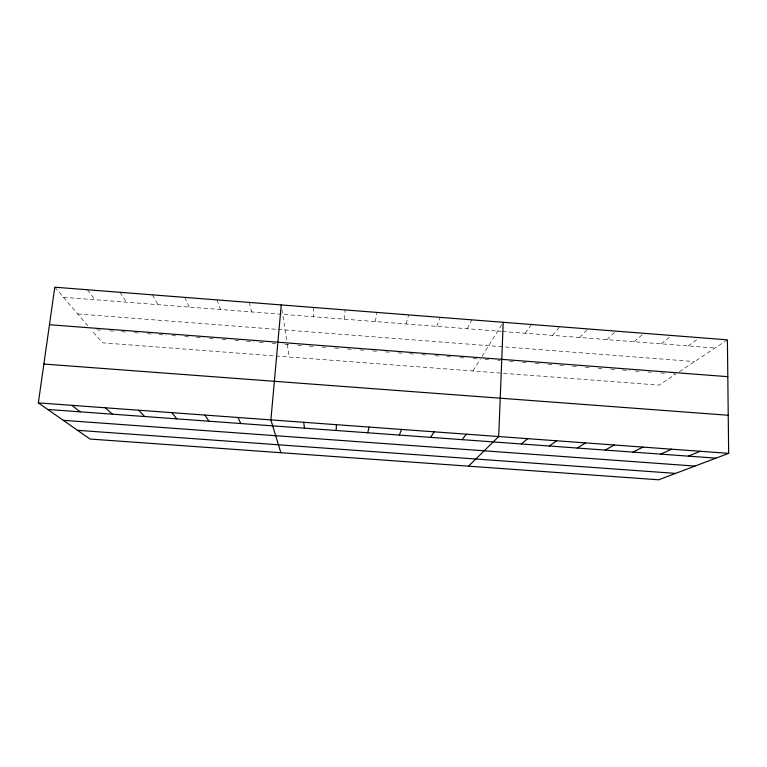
<?xml version="1.0" encoding="UTF-8"?>
<svg xmlns="http://www.w3.org/2000/svg" width="767" height="767" viewBox="0 0 767 767"><rect width="100%" height="100%" fill="white"/><g stroke="black" fill="none" stroke-linecap="round" stroke-linejoin="round"><path stroke-width="0.58" stroke-dasharray="3.83 2.88" d="M344.556 319.177L345.121 309.926M375.36 321.574L376.923 312.418M406.088 323.971L408.638 314.901M436.72 326.349L440.258 317.375M467.276 328.727L471.791 319.839M472.903 370.969L480.257 359.167M482.012 356.348L502.625 323.281M525.146 333.233L531.502 324.518M552.48 335.361L559.699 326.723M579.737 337.49L587.829 328.928M606.937 339.599L615.882 331.123M634.069 341.718L643.868 333.309M661.135 343.827L671.787 335.495M688.133 345.927L698.67 338.362M679.351 371.679L727.404 339.848M77.726 313.971L276.849 329.34M278.018 329.427L694.595 361.573M96.805 329.82L102.692 330.27M109.758 330.807L114.465 331.171M121.522 331.708L127.399 332.159M134.446 332.696L140.323 333.146M147.369 333.683L152.058 334.048M159.085 334.585L166.113 335.121M171.971 335.572L177.829 336.013M184.837 336.55L189.516 336.914M196.525 337.451L203.543 337.988M209.372 338.429L215.201 338.88M222.19 339.417L226.859 339.771M235.009 340.395L239.659 340.749M246.638 341.286L253.618 341.814M259.428 342.264L265.229 342.705M272.189 343.242L275.669 343.511M284.95 344.22L290.751 344.661M297.692 345.188L303.473 345.629M309.264 346.08L315.045 346.521M321.977 347.048L327.749 347.489M334.671 348.017L340.443 348.467M347.365 348.995L354.268 349.522M360.03 349.963L365.782 350.404M372.685 350.931L378.428 351.372M385.322 351.9L389.924 352.245M397.958 352.868L402.541 353.213M409.415 353.74L415.148 354.181M422.023 354.709L427.842 355.15M435.004 355.696L440.967 356.156M446.931 356.617L452.894 357.067M460.037 357.614L465.981 358.074M473.124 358.62L477.879 358.985M484.945 359.522L489.634 359.876M497.841 360.509L500.189 360.691M509.556 361.401L515.405 361.851M522.413 362.388L528.262 362.839M535.27 363.376L539.939 363.731M548.108 364.354L552.777 364.708M559.757 365.245L565.586 365.696M572.566 366.223L578.395 366.674M585.365 367.211L591.175 367.652M598.145 368.189L602.785 368.543M610.906 369.157L615.537 369.512M622.497 370.049L629.448 370.576M635.229 371.027L641.011 371.468M647.952 371.995L651.423 372.263M660.655 372.973L666.427 373.414M673.349 373.941L675.66 374.114L659.054 385.111L102.452 342.83L91.656 330.232M63.44 297.289L501.321 331.382M502.51 331.478L715.065 348.017M54.793 287.203L88.061 326.042M87.428 289.763L95.022 299.753M119.959 292.304L126.517 302.198M152.403 294.844L157.925 304.643M184.751 297.375L189.248 307.088M217.013 299.897L220.484 309.513M249.179 302.419L251.624 311.939M281.968 309.647L286.743 340.884M287.27 344.393L289.197 357.019M313.233 307.433L313.665 316.771"/><path stroke-width="1.15" d="M503.229 322.303L498.703 436.548L468.522 466.163M336.147 430.479L336.445 424.688M281.249 304.93L270.885 419.894L280.847 452.712M38.35 402.886L54.793 287.203L727.404 339.848L728.65 453.364L658.642 479.797L89.979 439.031L38.35 402.886L728.65 453.364M367.738 432.78L369.09 427.066M399.243 435.071L401.63 429.453M430.661 437.363L434.084 431.821M461.983 439.644L466.441 434.189M521.311 443.968L527.706 438.666M549.335 446.01L556.641 440.785M577.283 448.043L585.489 442.895M605.153 450.076L614.271 444.994M632.957 452.099L642.976 447.094M660.703 454.122L671.614 449.194M688.363 456.135L700.166 451.274M77.525 430.316L675.593 473.392M47.746 409.463L715.966 458.148M63.249 420.316L694.979 466.077M43.872 364.047L728.228 415.263M49.462 324.719L727.806 376.674M71.858 405.34L80.161 411.831M105.28 407.785L112.471 414.18M138.597 410.22L144.704 416.529M171.808 412.646L176.832 418.868M204.933 415.072L208.883 421.208M237.952 417.478L240.828 423.537M303.713 422.291L304.461 428.168"/></g></svg>
